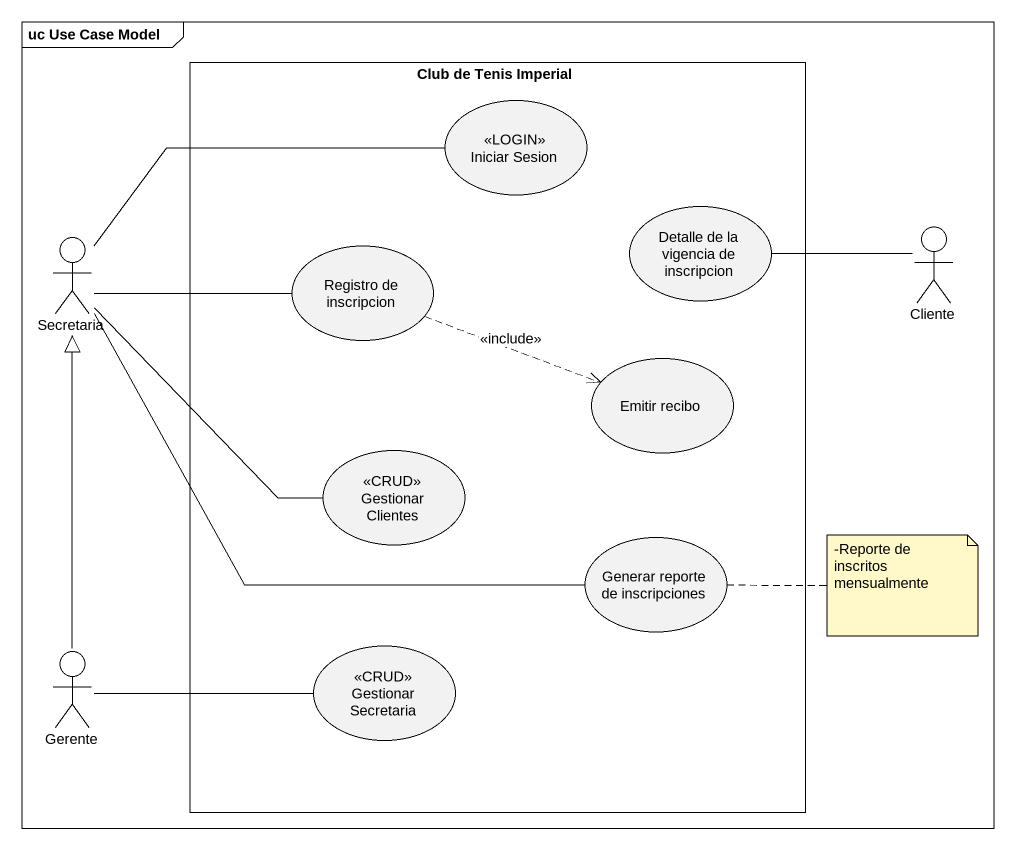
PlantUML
@startuml
mainframe uc Use Case Model
rectangle "Club de Tenis Imperial" as Club_de_Tenis_Imperial {
  usecase "Iniciar Sesion" as Iniciar_Sesion <<LOGIN>>
  usecase "Registro de inscripcion" as Registro_de_inscripcion
  usecase "Detalle de la vigencia de inscripcion" as Detalle_de_la_vigencia_de
  usecase "Emitir recibo" as Emitir_recibo
  usecase "Gestionar Clientes" as Gestionar_Clientes <<CRUD>>
  usecase "Generar reporte de inscripciones" as Generar_reporte_de
  usecase "Gestionar Secretaria" as Gestionar_Secretaria <<CRUD>>
}
actor Secretaria
actor Cliente
actor Gerente
Secretaria -right- Iniciar_Sesion
Secretaria -right- Registro_de_inscripcion
Secretaria -right- Gestionar_Clientes
Secretaria -right- Generar_reporte_de
Registro_de_inscripcion .right.> Emitir_recibo : <<include>>
Cliente -left- Detalle_de_la_vigencia_de
Gerente -up-|> Secretaria
Gerente -right- Gestionar_Secretaria
note right of Generar_reporte_de : -Reporte de inscritos mensualmente
@enduml
